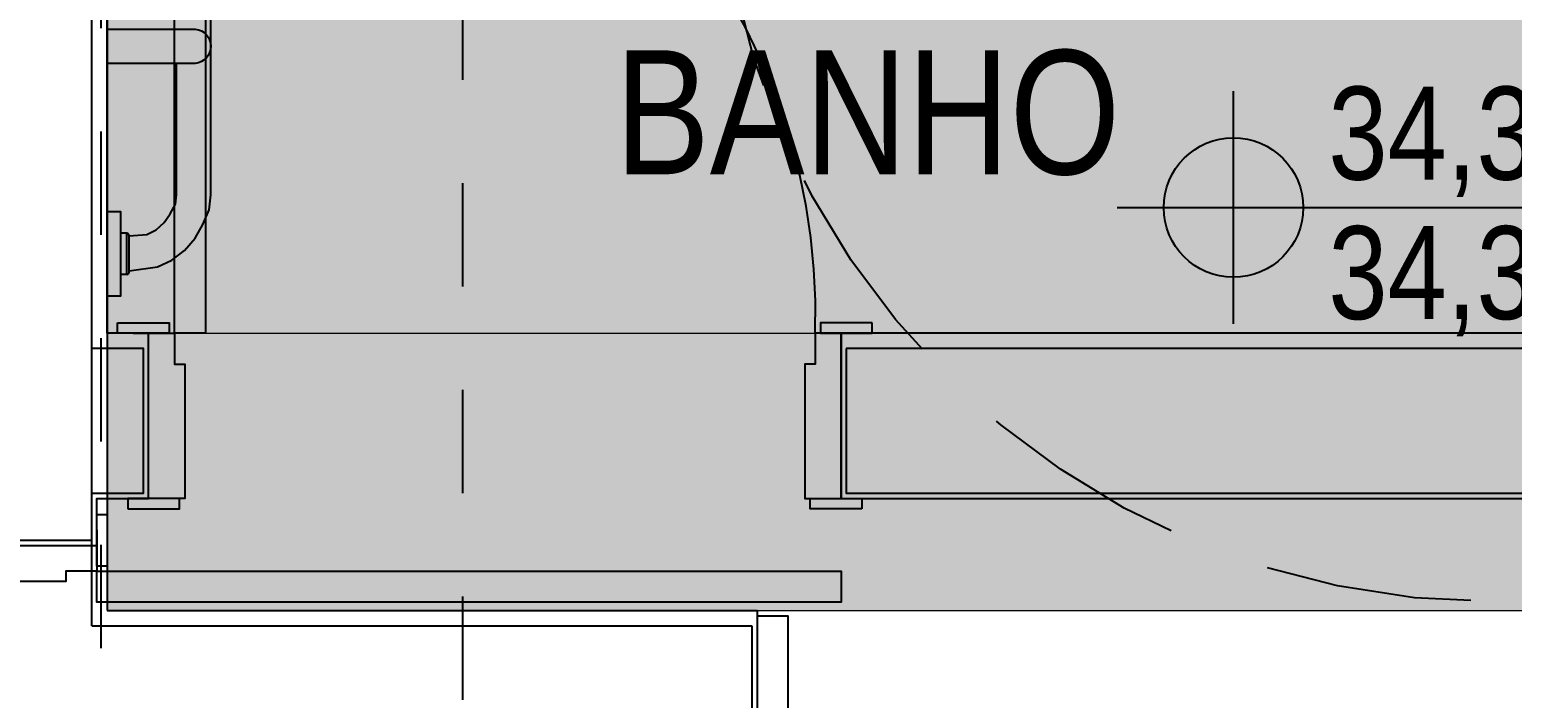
# Model space of a CAD drawing. Header units: metres. Extents: x -23 to 570, y -54 to 184.
# Drawn here: x -2.969 to -1.534, y -49.299 to -48.651 of the extents above; entities that cross this region are included whole.
import ezdxf
from ezdxf.enums import TextEntityAlignment as Align
from ezdxf.xclip import XClip

# ---------------------------------------------------------------- set-up
doc = ezdxf.new("R2010")
doc.units = ezdxf.units.M
doc.header["$XCLIPFRAME"] = 0
doc.linetypes.add('DASHEDX2', pattern=[1.5, 1, -0.5])
doc.linetypes.add('PUC$0$DASHEDX2', pattern=[1.5, 1, -0.5])
for name, color, linetype in [('1', 232, 'DASHEDX2'), ('ARQ-SIM', 1, 'Continuous'), ('ARQ-TXT', 2, 'Continuous'), ('PUC$0$ARQ-ALV ACAB', 4, 'Continuous'), ('PUC$0$ARQ-ALV OSSO', 5, 'Continuous'), ('PUC$0$ARQ-CAX', 1, 'Continuous'), ('PUC$0$ARQ-CAX @ 1', 1, 'Continuous'), ('PUC$0$ARQ-HID', 7, 'Continuous'), ('PUC$0$ARQ-PRJ', 7, 'PUC$0$DASHEDX2'), ('PUC$0$ARQ-SIM', 1, 'Continuous')]:
    doc.layers.add(name, color=color, linetype=linetype)
doc.layers.add('PUC$0$ARQ-FORRO', color=9, linetype='Continuous', lineweight=5)
doc.styles.add('Adesa', font='ARIALN.TTF')

# ---------------------------------------------------------------- blocks, each defined once
blk = doc.blocks.new('NipAcOs')
at = {"layer": 'ARQ-SIM'}
h = blk.add_hatch(color=256, dxfattribs=at)
h.dxf.hatch_style = 1
h.paths.add_polyline_path([(0, 0.1499999999999773, 0.4142135623730951), (-0.1499999999999773, 0), (0, 0)])
h.paths.add_polyline_path([(0.1499999999999773, 0), (0, 0), (0, -0.1499999999999773, 0.4142135623730951)])
for p, q in [((0, -0.25), (0, 0.25)), ((-0.25, 0), (0.1499999999999773, 0)), ((0.1499999999999773, 0), (1.583441196697537, 0))]:
    blk.add_line(p, q, dxfattribs=at)
blk.add_circle((0, 0), 0.15, dxfattribs=at)
at = {"style": 'Adesa'}
for p in [(0.2040091630106531, 0.0600000000000023), (0.2040091630106531, -0.2400000000000091)]:
    blk.add_attdef('000,00', p, '', height=0.2, dxfattribs=at)
blk = doc.blocks.new('*U2405')
blk.add_lwpolyline([(0.03999999999973625, -0.1499999999628585), (3.410605131648481e-13, -0.1499999999630859), (3.410605131648481e-13, -0.1199999999628858), (-0.009999999999877218, -0.1199999999628858), (-0.009999999999877218, -4.977458443675142e-09), (0.02500000000077307, -4.977231069999699e-09), (0.02499999999952252, -0.1499999999628585)])
for points in [[(0, -0.1499999999630859), (-1.224646799149301e-17, -0.8699999999633984), (-0.0300000000002001, -0.8699999999633984), (-0.03000000000020009, -0.1499999999630859)], [(0.05500000000006366, -0.1599999999634463), (0.005000000000336513, -0.1599999999634463), (0.005000000000336513, -0.1499999999630006), (0.05500000000006366, -0.1499999999630006)]]:
    blk.add_lwpolyline(points, close=True)
at = {"layer": 'PUC$0$ARQ-PRJ'}
blk.add_arc((-0.02076923076938199, -0.1707692307328975), 0.6995391551483003, 178.2986453946517, 271.7013546053388, dxfattribs=at)
blk = doc.blocks.new('*U2404')
for points in [[(-0.6649999999987734, 0.0199999007446614), (-0.6149999999990462, 0.0199999007446614), (-0.6149999999990462, 0.00999990074421575), (-0.6649999999987734, 0.00999990074421575)], [(0.04499999999978042, 0.01999990081324299), (-0.004999999999946731, 0.01999990081324299), (-0.004999999999946731, 0.009999900812825757), (0.04499999999978042, 0.009999900812825757)], [(-0.6749999999981309, -0.1599999999637873), (-0.6249999999984037, -0.1599999999637873), (-0.6249999999984037, -0.1499999999633417), (-0.6749999999981309, -0.1499999999633417)], [(0, -0.1499999999630859), (-6.123233995756249e-18, -0.7699999999633984), (-0.03000000000020009, -0.7699999999633984), (-0.03000000000020009, -0.1499999999630859)], [(0.05500000000006366, -0.1599999999634463), (0.005000000000336513, -0.1599999999634463), (0.005000000000336513, -0.1499999999630006), (0.05500000000006366, -0.1499999999630006)]]:
    blk.add_lwpolyline(points, close=True)
for points in [[(-0.6599999999991677, -0.1499999999630859), (-0.6199999999999999, -0.1499999999633133), (-0.6199999999999999, -0.1199999999631132), (-0.6099999999997816, -0.1199999999631132), (-0.6099999999990507, 0.00999990073023227), (-0.6450000000001558, 0.009999900730459643), (-0.6449999999995224, -0.1499999999630859)], [(0.03999999999973625, -0.1499999999628585), (3.410605131648481e-13, -0.1499999999630859), (3.410605131648481e-13, -0.1199999999628858), (-0.009999999999877218, -0.1199999999628858), (-0.009999999999942184, 0.009999900767208914), (0.02500000000070811, 0.009999900767436287), (0.02499999999952252, -0.1499999999628585)]]:
    blk.add_lwpolyline(points)
at = {"layer": 'PUC$0$ARQ-PRJ'}
blk.add_arc((-0.01788461538474561, -0.1678846153482015), 0.6023809391554809, 178.2986453946517, 271.7013546053388, dxfattribs=at)
blk = doc.blocks.new('PUC$0$pl apto tipo 4 puc')
at = {"layer": 'PUC$0$ARQ-FORRO'}
h = blk.add_hatch(color=256, dxfattribs=at)
h.dxf.hatch_style = 1
h.paths.add_polyline_path([(0.3668280982031991, -1.0538042868807), (0.3668291192323565, -1.983798390688295), (1.166827746863757, -1.983799176310864), (1.166830245864249, -2.293104207920471), (2.89560581913658, -2.293104207920471), (2.895598462456657, -1.053806144820165)])
at = {"layer": 'PUC$0$ARQ-ALV ACAB'}
for points in [[(0.3668280755334408, -1.053804485514498), (2.185598232326078, -1.053805536075037), (2.185598398919597, -0.8938055360751792), (0.356826718918818, -0.8938044753218346), (0.3568269921320061, 2.296198494292647), (0.3568267189188175, 2.296201711776525), (0.3568267189188167, 2.856196902857441), (0.8145150970388659, 2.856196902857441), (0.8145150970388659, 3.026196902857441), (0.3093260610173693, 3.026196902857451)], [(3.055598558594579, -2.303098774251496), (3.055598408190941, -1.043806830676594), (3.936824811727209, -1.043806833448654), (3.936824927650496, -0.8938067463870649), (3.05559856047726, -0.8938075871312986), (3.05559856047726, -0.8481971084485685), (2.905598565491632, -0.8481971084485685), (2.90559851975087, -0.8938069430716357), (2.855598482215436, -0.8938064013598684), (2.855598315622199, -1.053806302090212), (2.895598439786898, -1.053806343453963), (2.895608091026461, -2.293099846235548)]]:
    blk.add_lwpolyline(points, dxfattribs=at)
at = {"layer": 'PUC$0$ARQ-ALV OSSO'}
for points in [[(2.180598237532124, -1.038805532676078), (2.180598393713552, -0.898805531008366), (0.3318267189188172, -0.8988044702549871), (0.3318269921320062, 2.301198462857457), (0.3518267189188176, 2.301201680341336), (0.3518267189188168, 2.861196902857441), (0.7845150970388657, 2.861196902857441), (0.7845150970388657, 3.001197050646172), (0.3518267189188168, 3.001196902857455)], [(2.910598514736519, -0.8988069433495123), (2.860598477009397, -0.8988064016377451), (2.860598320828238, -1.038806307086426), (2.910598398918817, -1.038806348450131), (2.910608214317742, -2.308099121187348)]]:
    blk.add_lwpolyline(points, dxfattribs=at)
at = {"layer": 'PUC$0$ARQ-ALV OSSO', "elevation": 4.318356323902826e-06}
for points in [[(3.050598560477259, -0.8988070805722823), (3.050598560477259, -0.8531971084485686), (2.910598560477281, -0.8531971084485686), (2.910598514736519, -0.8988069433495123)], [(0.3318267189188178, -1.038804447943474), (2.180598237531033, -1.038806510399)]]:
    blk.add_lwpolyline(points, dxfattribs=at)
at = {"layer": 'PUC$0$ARQ-FORRO', "elevation": -1.295506897090357e-05}
blk.add_lwpolyline([(0.3668280982031991, -1.0538042868807), (0.3668291192323565, -1.983798390688295), (1.166827746863757, -1.983799176310864), (1.166830245864249, -2.293104207920471), (2.89560581913658, -2.293104207920471), (2.895598462456657, -1.053806144820165)], close=True, dxfattribs=at)
at = {"layer": 'PUC$0$ARQ-CAX @ 1', "rotation": 270}
blk.add_blockref('*U2405', (3.055598565454491, -0.823197108448504, 4.318356323902826e-06), dxfattribs=at)
at = {"layer": 'PUC$0$ARQ-CAX @ 1'}
blk.add_blockref('*U2404', (2.830598315622677, -0.9038063021272111), dxfattribs=at)
blk = doc.blocks.new('PUC$0$A$C3DDA30F3')
blk.add_lwpolyline([(5.693073035217822e-08, 0.1699984365528735), (0.03000005693070307, 0.1699984365528735), (0.02999114978433681, 0.01547904238503861), (-8.850215635902714e-06, 0.01547904238503861)], close=True)
blk = doc.blocks.new('PUC$0$VASO SANIT ACESSIVEL')
at = {"elevation": -9.998618443336001e-05}
blk.add_lwpolyline([(0, -8.881784197001252e-16), (-4.440892098500626e-16, -1.27339661088353)], dxfattribs=at)
at = {"color": 1}
for points in [[(-0.09876492666306191, -1.120756237517578), (-0.1001999896711645, -1.106300703282993), (-0.1001999896711645, -0.2880606915933495), (-0.09876492666306191, -0.273605157358765)], [(-0.06614847561817516, -1.115473974428548), (-0.06719998967113572, -1.106300703282993), (-0.06719998967113572, -0.9790365799567053)], [(-0.06088287062368281, -1.124543348499226), (-0.06614847561817516, -1.115473974428548)], [(-0.09241578763998959, -1.134912707761339), (-0.09876492666306191, -1.120756237517578)], [(-0.05523574765808092, -1.133011702461606), (-0.06088287062368281, -1.124543348499226)], [(-0.04748331774542791, -1.140000681901234), (-0.05523574765808092, -1.133011702461606)], [(-0.08508402015817484, -1.148266871033063), (-0.09241578763998959, -1.134912707761339)], [(-0.03842677103159176, -1.144735196825437), (-0.04748331774542791, -1.140000681901234)], [(-0.0211013592743261, -1.145999214756391), (-0.03842677103159176, -1.144735196825437)], [(-0.0211013592743261, -1.145545302210901), (-0.02082413257630877, -1.144520341296389)], [(-0.0211013592743261, -1.181286851239798), (-0.0211013592743261, -1.145545302210901)], [(-0.02082413257630877, -1.144520341296389), (-0.02009570158981644, -1.143791887718196)], [(-0.02009570158981644, -1.143791887718196), (-0.01907059560537627, -1.143514538541728)], [(-0.01907059560537627, -1.183317614908679), (-0.01907059560537627, -1.143514538541728)], [(-0.01907059560537627, -1.143514538541728), (-0.01319998160157843, -1.143514538541728)], [(-0.07494328094042935, -1.160053320800595), (-0.08508402015817484, -1.148266871033063)], [(-0.06256175025315747, -1.169475121184893), (-0.07494328094042935, -1.160053320800595)], [(-0.04875629253751468, -1.175985195407063), (-0.06256175025315747, -1.169475121184893)], [(-0.0211013592743261, -1.179729104467058), (-0.04875629253751468, -1.175985195407063)], [(-0.02082411211980828, -1.18231180033306), (-0.0211013592743261, -1.181286851239798)], [(-0.02009557374891324, -1.183040383893183), (-0.02082411211980828, -1.18231180033306)], [(-0.01907059560537627, -1.183317614908679), (-0.02009557374891324, -1.183040383893183)], [(-0.01907059560537627, -1.183317614908679), (-0.01319998160157843, -1.183317614908679)]]:
    blk.add_lwpolyline(points, dxfattribs=at)
at = {"color": 1, "elevation": -9.998618443336001e-05}
blk.add_lwpolyline([(7.097009202539084e-09, -1.122800715314209), (9.042159465622035e-09, -1.20403143813649), (-0.01319998847227266, -1.20403143813649), (-0.01319999041742292, -1.122800715314209)], close=True, dxfattribs=at)
at = {"layer": 'PUC$0$ARQ-SIM'}
blk.add_lwpolyline([(-9.192646643896296e-13, -0.9460365799567574), (-0.08519998967064613, -0.9460365799556845, 0.9132146379288371), (-0.08519998967067366, -0.9790365799566911), (-9.192646643896296e-13, -0.9790365799567586)], format="xyb", dxfattribs=at)
blk = doc.blocks.new('PUC$0$pl forro pcd 2')
at = {"layer": 'PUC$0$ARQ-FORRO'}
h = blk.add_hatch(color=256, dxfattribs=at)
h.dxf.hatch_style = 1
h.paths.add_polyline_path([(-2.893809545323062, -49.21337504818221), (-0.5550449748504136, -49.21337504818221), (-0.5550449748504136, -47.70498658828895), (-2.893809545323062, -47.70498658828895)])
at = {"layer": 'PUC$0$ARQ-FORRO', "elevation": -4.318356323902826e-06}
blk.add_lwpolyline([(-2.893809545323062, -49.21337504818221), (-0.5550449748504136, -49.21337504818221), (-0.5550449748504136, -47.70498658828895), (-2.893809545323062, -47.70498658828895)], close=True, dxfattribs=at)
blk = doc.blocks.new('PUC')
at = {"layer": 'PUC$0$ARQ-ALV ACAB'}
blk.add_line((-2.893809545323061, -49.21337504818221, -4.318356323902826e-06), (-2.265044533470584, -49.21352404548661, -1.295506897130856e-05), dxfattribs=at)
at = {"layer": 'PUC$0$ARQ-ALV ACAB', "elevation": -4.318356323902826e-06}
for points in [[(-2.893814037823899, -47.70498951621202), (-2.893809545323061, -49.21337504818221)], [(-2.265044533470584, -49.21352404548661), (-2.265044533470584, -49.37352404548661)]]:
    blk.add_lwpolyline(points, dxfattribs=at)
at = {"layer": 'PUC$0$ARQ-ALV OSSO'}
blk.add_line((-2.908809502692993, -49.22837504818222, -4.318356323902826e-06), (-2.270044533470584, -49.22852404548661, -1.295506897130856e-05), dxfattribs=at)
at = {"layer": 'PUC$0$ARQ-ALV OSSO', "elevation": -4.318356323902826e-06}
for points in [[(-2.908809502692993, -49.22837504818222), (-2.908819407754945, -47.69240538735802)], [(-2.270044533470584, -49.22852404548661), (-2.270044533470584, -49.36852404548661)]]:
    blk.add_lwpolyline(points, dxfattribs=at)
at = {"layer": 'PUC$0$ARQ-PRJ', "ltscale": 0.2}
blk.add_circle((-1.552368245289769, -48.45498951621202, -4.318356323902826e-06), 0.75, dxfattribs=at)
at = {"layer": 'PUC$0$ARQ-ALV OSSO', "color": 6, "rotation": 180}
blk.add_blockref('PUC$0$pl apto tipo 4 puc', (0.001782328930858057, -49.99880853777616, -4.318356323902826e-06), dxfattribs=at)
at = {"layer": 'PUC$0$ARQ-CAX', "xscale": -1, "rotation": 180.0066211572791}
blk.add_blockref('PUC$0$A$C3DDA30F3', (-2.26506047139502, -49.20337659286182, -4.318356323902826e-06), dxfattribs=at)
at = {"layer": 'PUC$0$ARQ-FORRO'}
blk.add_blockref('PUC$0$pl forro pcd 2', (0, 0), dxfattribs=at)
at = {"layer": 'PUC$0$ARQ-HID', "xscale": -1}
blk.add_blockref('PUC$0$VASO SANIT ACESSIVEL', (-2.893810413413574, -47.70498539283438, -8.636712647805652e-06), dxfattribs=at)
blk = doc.blocks.new('est-lo-07-6sb-r00')
at = {"layer": '1'}
for points in [[(-289.985237, 185.0035260000001), (-289.985237, -229.9998439999999)], [(-254.985237, -229.9998439999999), (-254.985237, 185.0035260000001)]]:
    blk.add_lwpolyline(points, dxfattribs=at)

msp = doc.modelspace()

# ---------------------------------------------------------------- block references
msp.add_blockref('PUC', (0, 0))
at = {"linetype": 'Continuous'}
ref = msp.add_blockref('est-lo-07-6sb-r00', (0, -50), dxfattribs=dict(at, xscale=0.01, yscale=0.01, zscale=0.01))
XClip(ref).set_block_clipping_path([(-2376.938745374719, -332.406408918996), (3843.23007627645, 424.4148867242975)])
at = {"layer": 'ARQ-SIM'}
ref = msp.add_blockref('NipAcOs', (-1.804235605844305, -48.82357429209119, 4.31835632350037e-06), dxfattribs=dict(at, xscale=0.45, yscale=0.45, zscale=0.45))
ref.add_attrib('000,00', '34,34 NO', (-1.712431482488946, -48.9315742920912, 4.31835632350037e-06), dxfattribs={"layer": '0', "color": 2, "height": 0.09, "style": 'Adesa'})
ref.add_attrib('000,00', '34,37 NA', (-1.712431482488946, -48.79657429209121, 4.31835632350037e-06), dxfattribs={"layer": '0', "color": 2, "height": 0.09, "style": 'Adesa'})

# ---------------------------------------------------------------- texts
at = {"layer": 'ARQ-TXT', "style": 'Adesa'}
msp.add_text('BANHO', height=0.12, dxfattribs=at).set_placement((-2.158118685661313, -48.73131001290007, -8.636712647403197e-06), align=Align.MIDDLE)

doc.saveas('drawing.dxf')
